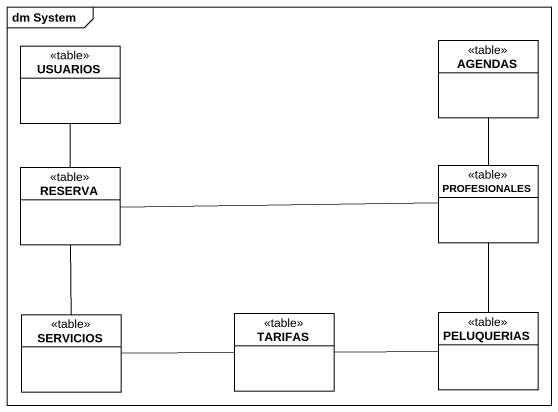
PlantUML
@startuml
mainframe dm System
hide circle
hide empty members
class USUARIOS <<table>>
class AGENDAS <<table>>
class RESERVA <<table>>
class PROFESIONALES <<table>>
class SERVICIOS <<table>>
class TARIFAS <<table>>
class PELUQUERIAS <<table>>
AGENDAS -- PROFESIONALES
RESERVA -up- USUARIOS
RESERVA -right- PROFESIONALES
PROFESIONALES -- PELUQUERIAS
SERVICIOS -up- RESERVA
SERVICIOS -right- TARIFAS
PELUQUERIAS -left- TARIFAS
@enduml
